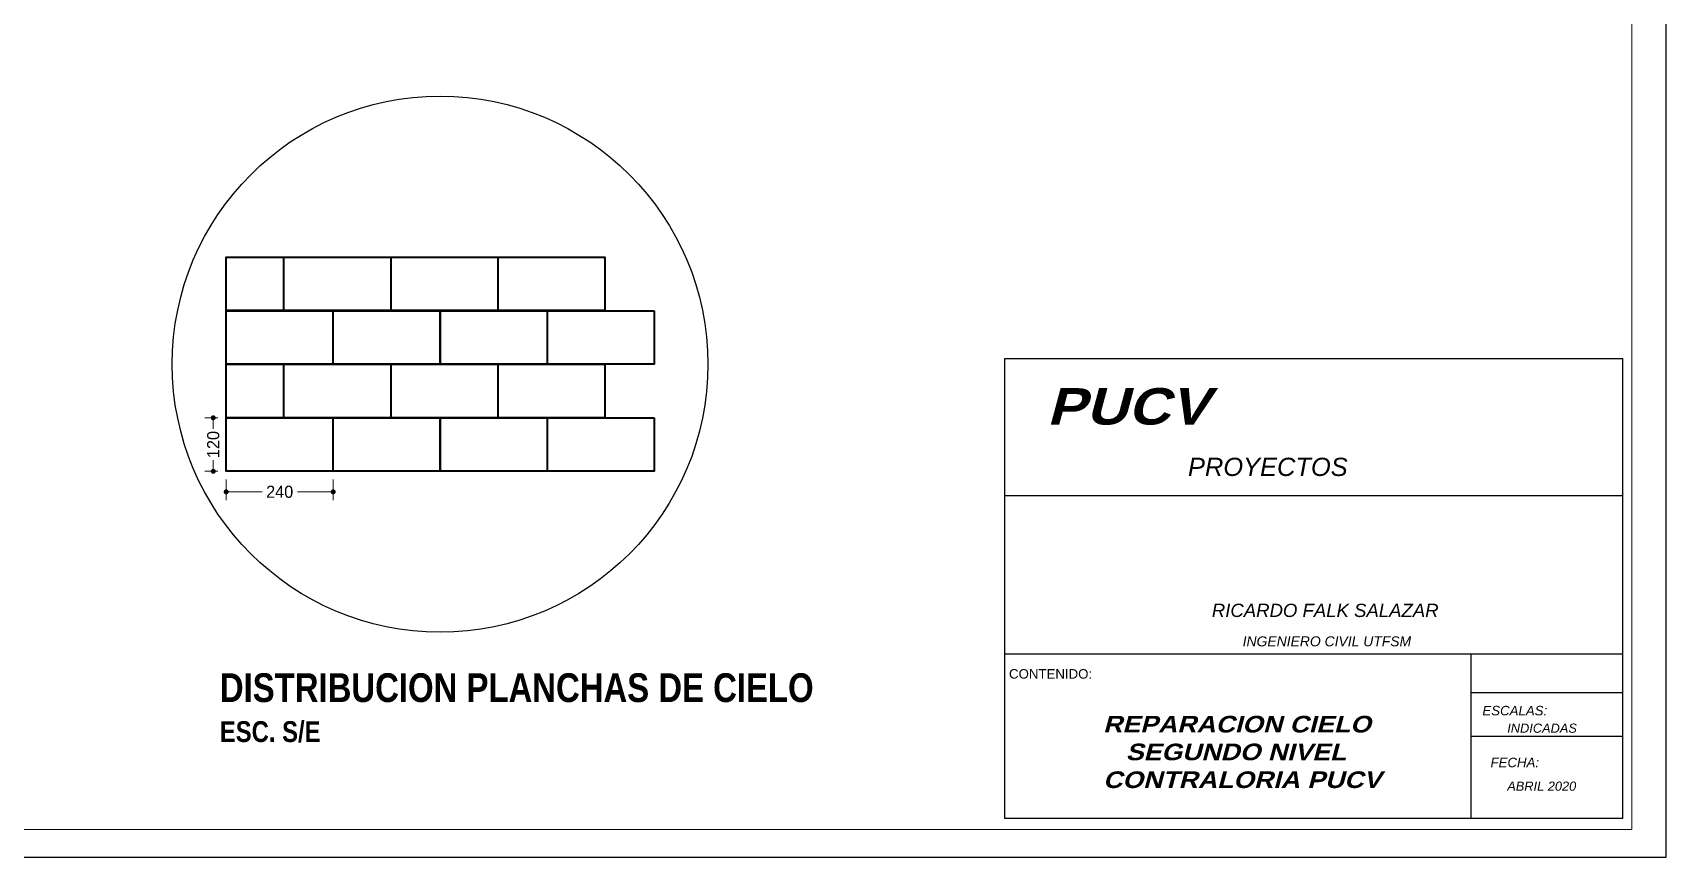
# Model space of a CAD drawing. Header units: millimetres. Extents: x 16 to 499, y 22 to 82.
# Drawn here: x 196.9 to 255.7, y 22.2 to 51.9 of the extents above; entities that cross this region are included whole.
import ezdxf

# ---------------------------------------------------------------- set-up
doc = ezdxf.new("R2010")
doc.units = ezdxf.units.MM
doc.linetypes.add('DASHED2', pattern=[0.375, 0.25, -0.125])
doc.layers.get('DEFPOINTS').update_dxf_attribs({"color": 52})
for name, color, linetype in [('08', 8, 'Continuous'), ('Alcantarillado', 210, 'Continuous'), ('GC_Formato Gases Clínicos', 7, 'Continuous'), ('L-01', 8, 'Continuous')]:
    doc.layers.add(name, color=color, linetype=linetype)
doc.layers.add('MUROS', color=7, linetype='Continuous', lineweight=18)
doc.styles.add('1', font='romans.shx', dxfattribs={"height": 40})
doc.styles.add('ARIAL', font='arial.ttf', dxfattribs={"height": 35})
doc.styles.add('style2', font='arial.ttf')
doc.dimstyles.get("Standard").update_dxf_attribs({"dimtxt": 0.2, "dimasz": 0.18, "dimexe": 0.3, "dimexo": 0.3, "dimgap": 0.09, "dimtad": 0, "dimdec": 0, "dimlfac": 100, "dimzin": 0, "dimdsep": 46, "dimtxsty": 'Standard', "dimblk": 'DOT', "dimcen": 0, "dimclrd": 2, "dimclre": 2, "dimclrt": 1, "dimadec": 0, "dimazin": 0, "dimtfac": 1, "dimtdec": 0, "dimtix": 1, "dimtofl": 0, "dimtmove": 0, "dimatfit": 0, "dimfxl": 1, "dimtolj": 1, "dimtzin": 0, "dimlwd": 5, "dimlwe": 5, "dimarcsym": 0})

# ---------------------------------------------------------------- blocks, each defined once
blk = doc.blocks.new('_Dot')
at = {"color": 0, "linetype": 'ByBlock', "lineweight": -2}
blk.add_line((-0.5, 0), (-1, 0), dxfattribs=at)
at = {"color": 0, "linetype": 'ByBlock', "lineweight": 40, "const_width": 0.5}
blk.add_lwpolyline([(-0.25, 0, 1), (0.25, 0, 1)], format="xyb", close=True, dxfattribs=at)
blk = doc.blocks.new('*D81')
at = {"color": 2, "lineweight": 5, "transparency": 16777216}
for p, q in [((203.534, 38.059), (203.071, 38.059)), ((203.371, 37.879), (203.371, 37.66)), ((203.371, 36.314), (203.371, 36.533)), ((203.534, 36.134), (203.071, 36.134))]:
    blk.add_line(p, q, dxfattribs=at)
at = {"layer": 'DEFPOINTS', "color": 0, "transparency": 16777216}
for p in [(203.834, 38.059), (203.371, 36.134), (203.834, 36.134)]:
    blk.add_point(p, dxfattribs=at)
at = {"color": 2, "lineweight": 5, "transparency": 16777216, "xscale": 0.18, "yscale": 0.18, "zscale": 0.18}
for p, rotation in [((203.371, 38.059), 90), ((203.371, 36.134), 270)]:
    blk.add_blockref('_Dot', p, dxfattribs=dict(at, rotation=rotation))
at = {"color": 1, "transparency": 16777216, "insert": (203.371, 37.097), "char_height": 0.2, "attachment_point": 5, "rotation": 90}
blk.add_mtext('\\A1;{\\H2.1865x;120}', dxfattribs=at)
blk = doc.blocks.new('*D82')
at = {"color": 2, "lineweight": 5, "transparency": 16777216}
for p, q in [((203.834, 35.834), (203.834, 35.093)), ((204.014, 35.393), (205.127, 35.393)), ((207.513, 35.393), (206.4, 35.393)), ((207.693, 35.834), (207.693, 35.093))]:
    blk.add_line(p, q, dxfattribs=at)
at = {"layer": 'DEFPOINTS', "color": 0, "transparency": 16777216}
for p in [(203.834, 36.134), (207.693, 36.134), (207.693, 35.393)]:
    blk.add_point(p, dxfattribs=at)
at = {"color": 2, "lineweight": 5, "transparency": 16777216, "xscale": 0.18, "yscale": 0.18, "zscale": 0.18, "rotation": 180}
blk.add_blockref('_Dot', (203.834, 35.393), dxfattribs=at)
at = {"color": 2, "lineweight": 5, "transparency": 16777216, "xscale": 0.18, "yscale": 0.18, "zscale": 0.18}
blk.add_blockref('_Dot', (207.693, 35.393), dxfattribs=at)
at = {"color": 1, "transparency": 16777216, "insert": (205.764, 35.393), "char_height": 0.2, "attachment_point": 5}
blk.add_mtext('\\A1;{\\H2.1865x;240}', dxfattribs=at)

msp = doc.modelspace()

# ---------------------------------------------------------------- linework, layer by layer
at = {"color": 5, "linetype": 'DASHED2', "lineweight": 50, "ltscale": 1.8}
msp.add_line((233.528, 24.367), (233.528, 24.367), dxfattribs=at)
at = {"color": 240, "true_color": 0xed1f24}
msp.add_circle((211.544, 39.99), 9.652, dxfattribs=at)
at = {"layer": '08', "linetype": 'Continuous'}
msp.add_lwpolyline([(138.329, 81.63), (138.329, 22.23), (255.731, 22.23), (255.731, 81.63), (138.329, 81.63)], dxfattribs=at)
at = {"layer": 'Alcantarillado', "color": 2, "lineweight": 40}
for p, q in [((203.834, 41.924), (203.834, 43.85)), ((205.917, 41.92), (205.917, 43.846)), ((209.776, 41.92), (209.776, 43.846)), ((213.635, 41.92), (213.635, 43.846)), ((203.834, 41.915), (207.685, 41.915)), ((207.685, 41.915), (207.685, 39.99)), ((211.544, 41.915), (211.544, 39.99)), ((215.403, 41.915), (215.403, 39.99)), ((203.834, 38.068), (203.834, 39.994)), ((205.917, 38.064), (205.917, 39.99)), ((209.776, 38.064), (209.776, 39.99)), ((213.635, 38.064), (213.635, 39.99)), ((203.834, 38.059), (207.685, 38.059)), ((207.685, 38.059), (207.685, 36.134)), ((211.544, 38.059), (211.544, 36.134)), ((215.403, 38.059), (215.403, 36.134))]:
    msp.add_line(p, q, dxfattribs=at)
at = {"layer": 'Alcantarillado', "color": 3, "lineweight": 40}
for points in [[(203.834, 41.92), (203.834, 43.845), (205.907, 43.845), (205.907, 41.92)], [(205.917, 41.92), (205.917, 43.845), (209.768, 43.845), (209.768, 41.92)], [(209.776, 41.92), (209.776, 43.845), (213.627, 43.845), (213.627, 41.92)], [(213.635, 41.92), (213.635, 43.845), (217.486, 43.845), (217.486, 41.92)], [(207.685, 41.915), (207.685, 39.99), (203.834, 39.99), (203.834, 41.915)], [(211.544, 41.915), (211.544, 39.99), (207.693, 39.99), (207.693, 41.915)], [(215.403, 41.915), (215.403, 39.99), (211.552, 39.99), (211.552, 41.915)], [(219.262, 41.915), (219.262, 39.99), (215.411, 39.99), (215.411, 41.915)], [(203.834, 38.064), (203.834, 39.99), (205.907, 39.99), (205.907, 38.064)], [(205.917, 38.064), (205.917, 39.99), (209.768, 39.99), (209.768, 38.064)], [(209.776, 38.064), (209.776, 39.99), (213.627, 39.99), (213.627, 38.064)], [(213.635, 38.064), (213.635, 39.99), (217.486, 39.99), (217.486, 38.064)], [(207.685, 38.059), (207.685, 36.134), (203.834, 36.134), (203.834, 38.059)], [(211.544, 38.059), (211.544, 36.134), (207.693, 36.134), (207.693, 38.059)], [(215.403, 38.059), (215.403, 36.134), (211.552, 36.134), (211.552, 38.059)], [(219.262, 38.059), (219.262, 36.134), (215.411, 36.134), (215.411, 38.059)]]:
    msp.add_lwpolyline(points, close=True, dxfattribs=at)
at = {"layer": 'GC_Formato Gases Clínicos'}
for p, q in [((254.165, 23.622), (254.165, 40.191)), ((231.89, 35.26), (254.165, 35.26)), ((231.89, 29.562), (254.165, 29.562)), ((248.688, 29.562), (248.688, 23.622)), ((248.688, 28.171), (254.165, 28.171)), ((248.688, 26.592), (254.165, 26.592))]:
    msp.add_line(p, q, dxfattribs=at)
at = {"layer": 'GC_Formato Gases Clínicos', "ltscale": 0.01}
msp.add_lwpolyline([(254.165, 23.622), (231.89, 23.622), (231.89, 40.191), (254.165, 40.191)], dxfattribs=at)
at = {"layer": 'MUROS', "color": 4, "linetype": 'Continuous', "lineweight": 0}
msp.add_lwpolyline([(140.814, 80.63), (140.814, 23.23), (254.483, 23.23), (254.483, 80.63)], close=True, dxfattribs=at)

# ---------------------------------------------------------------- texts
at = {"color": 251, "insert": (200.312, 28.858), "char_height": 1.0348, "width": 35.82462, "attachment_point": 1, "style": '1'}
msp.add_mtext('{\\fSwis721 Cn BT|b1|i0|c0|p34;          \\C4;DISTRIBUCION PLANCHAS DE CIELO\\P          \\H0.72478x;ESC. S/E}', dxfattribs=at)
at = {"layer": 'GC_Formato Gases Clínicos'}
for s, insert, char_height, width, attachment_point, style in [('\\A1;{\\fArial|b0|i1|c0|p34;RICARDO FALK SALAZAR}', (239.354, 31.121), 0.47847, 9.30777, 4, 'style2'), ('\\A1;{\\fArial|b0|i1|c0|p34;INGENIERO CIVIL UTFSM}', (240.465, 30.007), 0.35886, 6.98083, 4, 'style2'), ('\\A1;CONTENIDO:', (233.543, 28.835), 0.34155, 9.30777, 5, 'ARIAL'), ('\\A1;{\\fArial|b0|i1|c0|p34;ESCALAS:}', (250.271, 27.511), 0.34155, 9.30777, 5, 'ARIAL'), ('\\A1;\\pi3.0289;{\\fArial Black|b0|i1|c0|p34;\\H0.8x;REPARACION CIELO  \\P\\pi3.8458;SEGUNDO NIVEL \\P\\pi2.7946;CONTRALORIA PUCV     \\H1.25x;      }\\P\\pi0; ', (232.407, 25.446), 0.75, 15.42159, 4, 'style2'), ('\\A1; {\\fArial|b0|i1|c0|p34;\\H0.68969x;INDICADAS}', (249.813, 26.879), 0.47847, 9.30777, 4, 'style2'), ('\\A1;{\\fArial|b0|i1|c0|p34;FECHA:}', (250.271, 25.643), 0.34155, 9.30777, 5, 'ARIAL'), ('\\A1; {\\fArial|b0|i1|c0|p34;\\H0.68969x;ABRIL 2020}', (249.813, 24.79), 0.47847, 9.30777, 4, 'style2')]:
    msp.add_mtext(s, dxfattribs=dict(at, insert=insert, char_height=char_height, width=width, attachment_point=attachment_point, style=style))
at = {"layer": 'L-01', "color": 2, "insert": (233.412, 39.128), "char_height": 1.31227, "attachment_point": 1}
msp.add_mtext_dynamic_manual_height_columns('{\\fArial Black|b0|i1|c0|p34;\\C7;PUCV}', width=1265.56413, gutter_width=1, heights=[0], dxfattribs=at)
at = {"layer": 'L-01', "color": 7, "true_color": 0xddf6fe, "insert": (238.495, 36.621), "char_height": 0.65613, "width": 7.16486, "attachment_point": 1}
msp.add_mtext('\\A1;{\\fArial|b0|i1|c0|p34;PROYECTOS}', dxfattribs=at)

# ---------------------------------------------------------------- dimensions: what is measured, and where the dimension line sits
at = {"color": 240, "true_color": 0xed1f24}
dim = msp.add_linear_dim(base=(203.371, 36.134), p1=(203.834, 38.059), p2=(203.834, 36.134), angle=270, text='{\\H2.1865x;120}', dimstyle='Standard', dxfattribs=at)
dim.commit()
dim.dimension.update_dxf_attribs({"geometry": '*D81', "text_midpoint": (203.371, 37.097)})
dim = msp.add_linear_dim(base=(207.693, 35.393), p1=(203.834, 36.134), p2=(207.693, 36.134), text='{\\H2.1865x;240}', dimstyle='Standard', dxfattribs=at)
dim.commit()
dim.dimension.update_dxf_attribs({"geometry": '*D82', "text_midpoint": (205.764, 35.393)})

doc.saveas('drawing.dxf')
